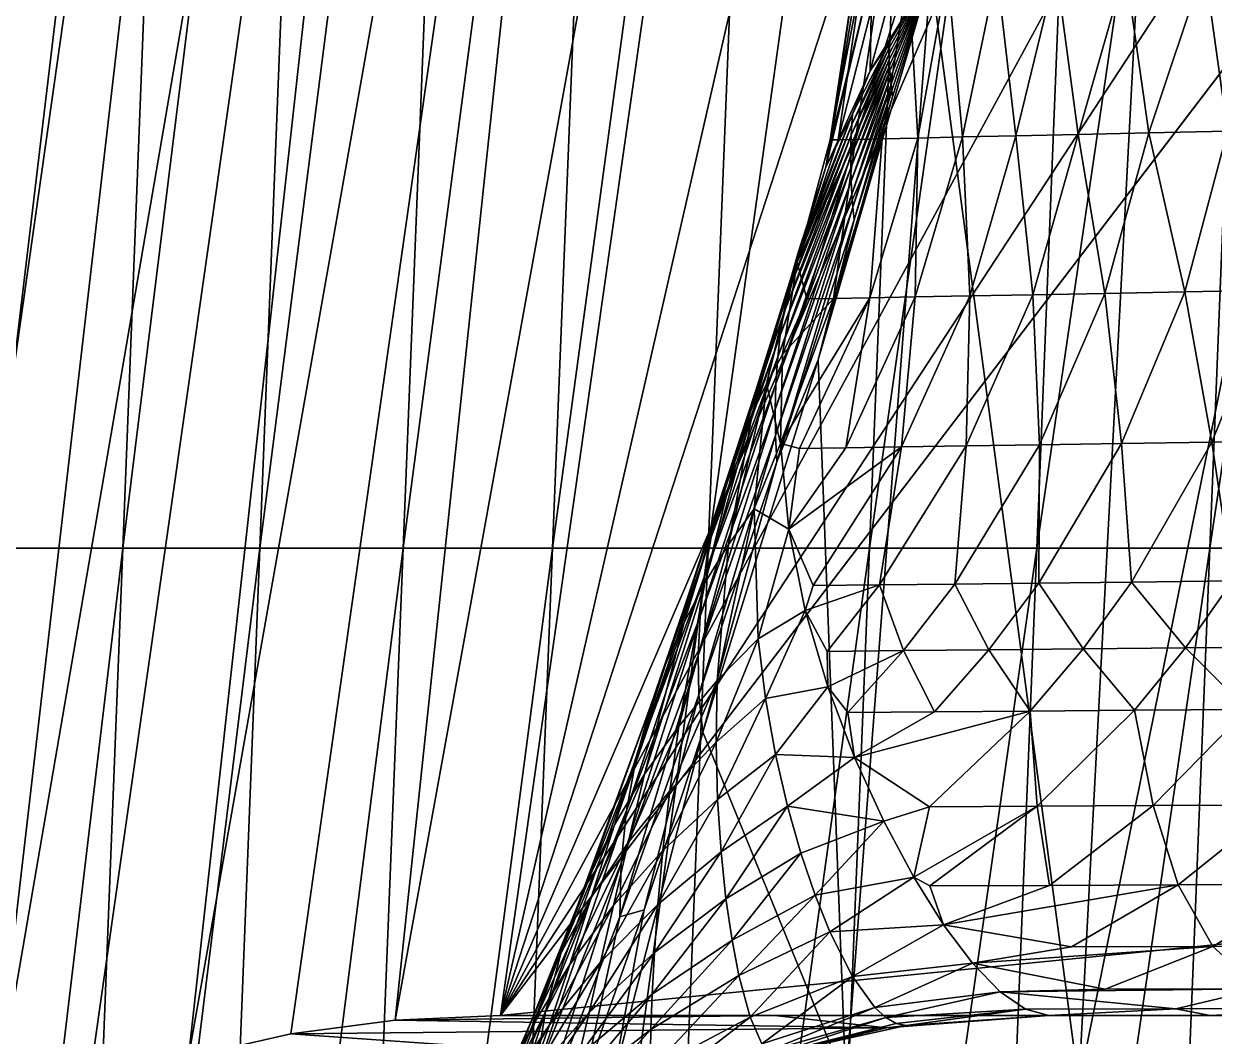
# Model space of a CAD drawing. Extents: x -53 to 3.8, y 0 to 88.2.
# Drawn here: x -47.153 to -45.042, y 10.676 to 12.47 of the extents above; entities that cross this region are included whole.
import ezdxf

# ---------------------------------------------------------------- set-up
doc = ezdxf.new("R2010")
doc.units = 0

msp = doc.modelspace()

# ---------------------------------------------------------------- linework, layer by layer
for points in [[(-47.2383, 17.8535), (-47.1242, 17.4476), (-48.0405, 9.7805)], [(-48.0405, 9.7805), (-47.1242, 17.4476), (-47.9322, 9.93193)], [(-47.1242, 17.4476), (-46.9677, 17.0571), (-47.9322, 9.93193)], [(-47.9322, 9.93193), (-46.9677, 17.0571), (-47.8102, 10.0728)], [(-47.8102, 10.0728), (-46.9677, 17.0571), (-47.6754, 10.2021)], [(-46.9677, 17.0571), (-46.7709, 16.6858), (-47.6754, 10.2021)], [(-47.6754, 10.2021), (-46.7709, 16.6858), (-47.5298, 10.3181)], [(-47.5298, 10.3181), (-46.7709, 16.6858), (-47.3744, 10.4204)], [(-46.7709, 16.6858), (-46.5357, 16.3367), (-47.3744, 10.4204)], [(-47.3744, 10.4204), (-46.5357, 16.3367), (-47.2101, 10.5084)], [(-46.5357, 16.3367), (-46.2646, 16.0136), (-47.2101, 10.5084)], [(-47.2101, 10.5084), (-46.2646, 16.0136), (-47.0382, 10.5813)], [(-47.0382, 10.5813), (-46.2646, 16.0136), (-46.8606, 10.6385)], [(-46.2646, 16.0136), (-45.9621, 15.7213), (-46.8606, 10.6385)], [(-46.8606, 10.6385), (-45.9621, 15.7213), (-46.679, 10.6796)], [(-46.679, 10.6796), (-45.9621, 15.7213), (-46.4943, 10.7043)], [(-45.9621, 15.7213), (-45.6309, 15.462), (-46.4943, 10.7043)], [(-46.4943, 10.7043), (-45.6309, 15.462), (-46.3078, 10.7126)], [(-45.6309, 15.462), (-45.2739, 15.2377), (-46.3078, 10.7126)], [(-46.3078, 10.7126), (-45.2739, 15.2377), (-44.8955, 15.051)], [(-44.8955, 15.051), (-44.5001, 14.904), (-46.3078, 10.7126)], [(-44.5001, 14.904), (-44.0915, 14.798), (-46.3078, 10.7126)], [(-46.3078, 10.7126), (-44.0915, 14.798), (-43.6745, 14.734)], [(-43.6745, 14.734), (-43.253, 14.7126), (-46.3078, 10.7126)], [(-46.3078, 10.7126), (-5.90286, 14.7126), (-2.82602, 10.7126)], [(-43.253, 14.7126), (-5.90286, 14.7126), (-46.3078, 10.7126)], [(-47.097, 14.4258, 20.4182), (-47.4296, 11.5406, 20.3213), (-47.209, 11.5406, 20.8281)], [(-47.3188, 14.4258, 19.9164), (-47.4296, 11.5406, 20.3213), (-47.097, 14.4258, 20.4182)], [(-46.8641, 14.4258, 20.9149), (-47.209, 11.5406, 20.8281), (-46.9771, 11.5406, 21.3298)], [(-47.097, 14.4258, 20.4182), (-47.209, 11.5406, 20.8281), (-46.8641, 14.4258, 20.9149)], [(-46.9771, 11.5406, 21.3298), (-46.6203, 14.4258, 21.4064), (-46.8641, 14.4258, 20.9149)], [(-46.734, 11.5406, 21.8263), (-46.6203, 14.4258, 21.4064), (-46.9771, 11.5406, 21.3298)], [(-46.734, 11.5406, 21.8263), (-46.3655, 14.4258, 21.8924), (-46.6203, 14.4258, 21.4064)], [(-46.48, 11.5406, 22.3173), (-46.3655, 14.4258, 21.8924), (-46.734, 11.5406, 21.8263)], [(-46.48, 11.5406, 22.3173), (-46.1002, 14.4258, 22.3728), (-46.3655, 14.4258, 21.8924)], [(-46.2151, 11.5406, 22.8026), (-46.1002, 14.4258, 22.3728), (-46.48, 11.5406, 22.3173)], [(-45.8242, 14.4258, 22.8472), (-46.2151, 11.5406, 22.8026), (-45.9396, 11.5406, 23.282)], [(-46.1002, 14.4258, 22.3728), (-46.2151, 11.5406, 22.8026), (-45.8242, 14.4258, 22.8472)], [(-45.5379, 14.4258, 23.3155), (-45.9396, 11.5406, 23.282), (-45.6534, 11.5406, 23.7551)], [(-45.8242, 14.4258, 22.8472), (-45.9396, 11.5406, 23.282), (-45.5379, 14.4258, 23.3155)], [(-45.6534, 11.5406, 23.7551), (-45.2414, 14.4258, 23.7774), (-45.5379, 14.4258, 23.3155)], [(-45.3569, 11.5406, 24.2219), (-45.2414, 14.4258, 23.7774), (-45.6534, 11.5406, 23.7551)], [(-45.3569, 11.5406, 24.2219), (-44.9348, 14.4258, 24.2327), (-45.2414, 14.4258, 23.7774)], [(-45.0502, 11.5406, 24.682), (-44.9348, 14.4258, 24.2327), (-45.3569, 11.5406, 24.2219)], [(-44.6182, 14.4258, 24.6811), (-45.0502, 11.5406, 24.682), (-44.7333, 11.5406, 25.1353)], [(-44.9348, 14.4258, 24.2327), (-45.0502, 11.5406, 24.682), (-44.6182, 14.4258, 24.6811)], [(-45.1428, 13.2264, 12.8948), (-45.2821, 10.5895, 13.1608), (-45.5449, 12.5604, 11.2628)], [(-44.7475, 13.2264, 14.7369), (-45.2821, 10.5895, 13.1608), (-45.1428, 13.2264, 12.8948)], [(-44.8687, 10.5856, 15.0414), (-45.2821, 10.5895, 13.1608), (-44.7475, 13.2264, 14.7369)], [(-44.903, 12.577, 7.05521), (-45.0596, 12.573, 7.35116), (-45.0187, 12.2804, 7.17766)], [(-45.5449, 12.5604, 11.2628), (-45.6954, 10.5934, 11.2804), (-45.7442, 11.8748, 10.5929)], [(-45.6126, 12.3408, 11.0292), (-45.5449, 12.5604, 11.2628), (-45.7442, 11.8748, 10.5929)], [(-45.7306, 12.2161, 10.25), (-45.7215, 12.2645, 10.1904), (-45.6493, 12.5577, 10.6019)], [(-45.6523, 12.3872, 10.7568), (-45.7306, 12.2161, 10.25), (-45.6493, 12.5577, 10.6019)], [(-45.7233, 12.2645, 9.87754), (-45.7089, 12.2648, 9.56501), (-45.6663, 12.5572, 9.5991)], [(-45.6793, 12.5569, 9.93352), (-45.7233, 12.2645, 9.87754), (-45.6663, 12.5572, 9.5991)], [(-45.7215, 12.2645, 10.1904), (-45.7233, 12.2645, 9.87754), (-45.6793, 12.5569, 9.93352)], [(-45.6493, 12.5577, 10.6019), (-45.7215, 12.2645, 10.1904), (-45.6736, 12.5571, 10.2682)], [(-45.6736, 12.5571, 10.2682), (-45.7215, 12.2645, 10.1904), (-45.6793, 12.5569, 9.93352)], [(-45.6346, 12.5581, 9.26592), (-45.7089, 12.2648, 9.56501), (-45.6782, 12.2655, 9.25365)], [(-45.6663, 12.5572, 9.5991), (-45.7089, 12.2648, 9.56501), (-45.6346, 12.5581, 9.26592)], [(-45.2821, 10.5895, 13.1608), (-45.6954, 10.5934, 11.2804), (-45.5449, 12.5604, 11.2628)], [(-45.6782, 12.2655, 9.25365), (-45.5842, 12.5594, 8.93502), (-45.6346, 12.5581, 9.26592)], [(-45.6312, 12.2666, 8.94432), (-45.5842, 12.5594, 8.93502), (-45.6782, 12.2655, 9.25365)], [(-45.5449, 12.5604, 11.2628), (-45.6198, 12.435, 10.9341), (-45.6523, 12.3872, 10.7568)], [(-45.6523, 12.3872, 10.7568), (-45.6064, 12.5588, 10.9339), (-45.5449, 12.5604, 11.2628)], [(-45.6493, 12.5577, 10.6019), (-45.6064, 12.5588, 10.9339), (-45.6523, 12.3872, 10.7568)], [(-45.568, 12.268, 8.6379), (-45.5842, 12.5594, 8.93502), (-45.6312, 12.2666, 8.94432)], [(-45.6198, 12.435, 10.9341), (-45.5449, 12.5604, 11.2628), (-45.6195, 12.4257, 10.9436)], [(-45.6195, 12.4257, 10.9436), (-45.5449, 12.5604, 11.2628), (-45.6191, 12.416, 10.9534)], [(-45.6191, 12.416, 10.9534), (-45.5449, 12.5604, 11.2628), (-45.6186, 12.4064, 10.9632)], [(-45.6186, 12.4064, 10.9632), (-45.5449, 12.5604, 11.2628), (-45.618, 12.3967, 10.973)], [(-45.618, 12.3967, 10.973), (-45.5449, 12.5604, 11.2628), (-45.6173, 12.387, 10.9828)], [(-45.6173, 12.387, 10.9828), (-45.5449, 12.5604, 11.2628), (-45.6163, 12.375, 10.9949)], [(-45.6163, 12.375, 10.9949), (-45.5449, 12.5604, 11.2628), (-45.6152, 12.3636, 11.0063)], [(-45.6152, 12.3636, 11.0063), (-45.5449, 12.5604, 11.2628), (-45.6139, 12.3522, 11.0178)], [(-45.5449, 12.5604, 11.2628), (-45.6126, 12.3408, 11.0292), (-45.6139, 12.3522, 11.0178)], [(-45.5152, 12.5612, 8.60752), (-45.5842, 12.5594, 8.93502), (-45.568, 12.268, 8.6379)], [(-45.4888, 12.2698, 8.33526), (-45.5152, 12.5612, 8.60752), (-45.568, 12.268, 8.6379)], [(-45.4278, 12.5634, 8.28444), (-45.5152, 12.5612, 8.60752), (-45.4888, 12.2698, 8.33526)], [(-45.4278, 12.5634, 8.28444), (-45.4888, 12.2698, 8.33526), (-45.3939, 12.2719, 8.03714)], [(-45.3224, 12.5661, 7.96672), (-45.4278, 12.5634, 8.28444), (-45.3939, 12.2719, 8.03714)], [(-45.2836, 12.2744, 7.74433), (-45.3224, 12.5661, 7.96672), (-45.3939, 12.2719, 8.03714)], [(-45.1996, 12.5693, 7.65531), (-45.3224, 12.5661, 7.96672), (-45.2836, 12.2744, 7.74433)], [(-45.1585, 12.2772, 7.45758), (-45.1996, 12.5693, 7.65531), (-45.2836, 12.2744, 7.74433)], [(-45.0596, 12.573, 7.35116), (-45.1996, 12.5693, 7.65531), (-45.1585, 12.2772, 7.45758)], [(-45.0187, 12.2804, 7.17766), (-45.0596, 12.573, 7.35116), (-45.1585, 12.2772, 7.45758)], [(-45.6198, 12.435, 10.9341), (-45.6849, 12.2921, 10.6234), (-45.6836, 12.3106, 10.6043)], [(-45.6198, 12.435, 10.9341), (-45.6195, 12.4257, 10.9436), (-45.6849, 12.2921, 10.6234)], [(-45.6198, 12.435, 10.9341), (-45.6836, 12.3106, 10.6043), (-45.6523, 12.3872, 10.7568)], [(-45.6191, 12.416, 10.9534), (-45.6865, 12.2539, 10.6627), (-45.6859, 12.273, 10.6431)], [(-45.6191, 12.416, 10.9534), (-45.6186, 12.4064, 10.9632), (-45.6865, 12.2539, 10.6627)], [(-45.6195, 12.4257, 10.9436), (-45.6859, 12.273, 10.6431), (-45.6849, 12.2921, 10.6234)], [(-45.6195, 12.4257, 10.9436), (-45.6191, 12.416, 10.9534), (-45.6859, 12.273, 10.6431)], [(-45.6523, 12.3872, 10.7568), (-45.6836, 12.3106, 10.6043), (-45.7306, 12.2161, 10.25)], [(-45.6186, 12.4064, 10.9632), (-45.6867, 12.2346, 10.6823), (-45.6865, 12.2539, 10.6627)], [(-45.6186, 12.4064, 10.9632), (-45.618, 12.3967, 10.973), (-45.6867, 12.2346, 10.6823)], [(-45.618, 12.3967, 10.973), (-45.6865, 12.2153, 10.7018), (-45.6867, 12.2346, 10.6823)], [(-45.6865, 12.2153, 10.7018), (-45.618, 12.3967, 10.973), (-45.6173, 12.387, 10.9828)], [(-45.6865, 12.2153, 10.7018), (-45.6173, 12.387, 10.9828), (-45.6858, 12.1914, 10.7259)], [(-45.6858, 12.1914, 10.7259), (-45.6173, 12.387, 10.9828), (-45.6163, 12.375, 10.9949)], [(-45.6163, 12.375, 10.9949), (-45.6846, 12.1685, 10.7487), (-45.6858, 12.1914, 10.7259)], [(-45.6152, 12.3636, 11.0063), (-45.6846, 12.1685, 10.7487), (-45.6163, 12.375, 10.9949)], [(-45.6152, 12.3636, 11.0063), (-45.6828, 12.1456, 10.7714), (-45.6846, 12.1685, 10.7487)], [(-45.6139, 12.3522, 11.0178), (-45.6828, 12.1456, 10.7714), (-45.6152, 12.3636, 11.0063)], [(-45.6139, 12.3522, 11.0178), (-45.6805, 12.1227, 10.794), (-45.6828, 12.1456, 10.7714)], [(-45.6139, 12.3522, 11.0178), (-45.6126, 12.3408, 11.0292), (-45.6805, 12.1227, 10.794)], [(-45.6126, 12.3408, 11.0292), (-45.7442, 11.8748, 10.5929), (-45.6805, 12.1227, 10.794)], [(-45.6836, 12.3106, 10.6043), (-45.7894, 12.0309, 9.98377), (-45.7794, 12.0667, 9.94632)], [(-45.6836, 12.3106, 10.6043), (-45.6849, 12.2921, 10.6234), (-45.7894, 12.0309, 9.98377)], [(-45.6836, 12.3106, 10.6043), (-45.7794, 12.0667, 9.94632), (-45.7306, 12.2161, 10.25)], [(-45.6849, 12.2921, 10.6234), (-45.7982, 11.9937, 10.0224), (-45.7894, 12.0309, 9.98377)], [(-45.6849, 12.2921, 10.6234), (-45.6859, 12.273, 10.6431), (-45.7982, 11.9937, 10.0224)], [(-45.6859, 12.273, 10.6431), (-45.8056, 11.9561, 10.0609), (-45.7982, 11.9937, 10.0224)], [(-45.6859, 12.273, 10.6431), (-45.6865, 12.2539, 10.6627), (-45.8056, 11.9561, 10.0609)], [(-45.6782, 12.2655, 9.25365), (-45.7819, 12.0481, 9.74693), (-45.7648, 11.9827, 9.24284)], [(-45.7089, 12.2648, 9.56501), (-45.7819, 12.0481, 9.74693), (-45.6782, 12.2655, 9.25365)], [(-45.7233, 12.2645, 9.87754), (-45.7819, 12.0481, 9.74693), (-45.7089, 12.2648, 9.56501)], [(-45.7306, 12.2161, 10.25), (-45.7819, 12.0481, 9.74693), (-45.7233, 12.2645, 9.87754)], [(-45.7648, 11.9827, 9.24284), (-45.7171, 11.9836, 8.92904), (-45.6782, 12.2655, 9.25365)], [(-45.7215, 12.2645, 10.1904), (-45.7306, 12.2161, 10.25), (-45.7233, 12.2645, 9.87754)], [(-45.7171, 11.9836, 8.92904), (-45.6312, 12.2666, 8.94432), (-45.6782, 12.2655, 9.25365)], [(-45.6528, 11.9848, 8.61823), (-45.6312, 12.2666, 8.94432), (-45.7171, 11.9836, 8.92904)], [(-45.6528, 11.9848, 8.61823), (-45.5722, 11.9863, 8.31127), (-45.568, 12.268, 8.6379)], [(-45.6312, 12.2666, 8.94432), (-45.6528, 11.9848, 8.61823), (-45.568, 12.268, 8.6379)], [(-45.4888, 12.2698, 8.33526), (-45.5722, 11.9863, 8.31127), (-45.4757, 11.9881, 8.00894)], [(-45.568, 12.268, 8.6379), (-45.5722, 11.9863, 8.31127), (-45.4888, 12.2698, 8.33526)], [(-45.3939, 12.2719, 8.03714), (-45.4888, 12.2698, 8.33526), (-45.4757, 11.9881, 8.00894)], [(-45.3637, 11.9902, 7.71202), (-45.3939, 12.2719, 8.03714), (-45.4757, 11.9881, 8.00894)], [(-45.3637, 11.9902, 7.71202), (-45.2836, 12.2744, 7.74433), (-45.3939, 12.2719, 8.03714)], [(-45.2836, 12.2744, 7.74433), (-45.3637, 11.9902, 7.71202), (-45.2365, 11.9926, 7.42128)], [(-45.1585, 12.2772, 7.45758), (-45.2836, 12.2744, 7.74433), (-45.2365, 11.9926, 7.42128)], [(-45.1585, 12.2772, 7.45758), (-45.2365, 11.9926, 7.42128), (-45.0944, 11.9953, 7.13753)], [(-45.0187, 12.2804, 7.17766), (-45.1585, 12.2772, 7.45758), (-45.0944, 11.9953, 7.13753)], [(-45.0187, 12.2804, 7.17766), (-45.0944, 11.9953, 7.13753), (-44.9379, 11.9983, 6.86152)], [(-45.6865, 12.2539, 10.6627), (-45.8115, 11.9182, 10.0993), (-45.8056, 11.9561, 10.0609)], [(-45.6865, 12.2539, 10.6627), (-45.6867, 12.2346, 10.6823), (-45.8115, 11.9182, 10.0993)], [(-45.6867, 12.2346, 10.6823), (-45.816, 11.8799, 10.1377), (-45.8115, 11.9182, 10.0993)], [(-45.6867, 12.2346, 10.6823), (-45.6865, 12.2153, 10.7018), (-45.816, 11.8799, 10.1377)], [(-45.6865, 12.2153, 10.7018), (-45.8195, 11.8322, 10.1849), (-45.816, 11.8799, 10.1377)], [(-45.6858, 12.1914, 10.7259), (-45.8195, 11.8322, 10.1849), (-45.6865, 12.2153, 10.7018)], [(-45.7306, 12.2161, 10.25), (-45.7794, 12.0667, 9.94632), (-45.7819, 12.0481, 9.74693)], [(-45.6858, 12.1914, 10.7259), (-45.8208, 11.7865, 10.2295), (-45.8195, 11.8322, 10.1849)], [(-45.6846, 12.1685, 10.7487), (-45.8208, 11.7865, 10.2295), (-45.6858, 12.1914, 10.7259)], [(-45.6846, 12.1685, 10.7487), (-45.8201, 11.7405, 10.2739), (-45.8208, 11.7865, 10.2295)], [(-45.6828, 12.1456, 10.7714), (-45.8201, 11.7405, 10.2739), (-45.6846, 12.1685, 10.7487)], [(-45.6828, 12.1456, 10.7714), (-45.8174, 11.6942, 10.3179), (-45.8201, 11.7405, 10.2739)], [(-45.6805, 12.1227, 10.794), (-45.8174, 11.6942, 10.3179), (-45.6828, 12.1456, 10.7714)], [(-45.6805, 12.1227, 10.794), (-45.7442, 11.8748, 10.5929), (-45.8174, 11.6942, 10.3179)], [(-45.7794, 12.0667, 9.94632), (-45.8608, 11.7813, 9.35123), (-45.8358, 11.8322, 9.29786)], [(-45.7794, 12.0667, 9.94632), (-45.7894, 12.0309, 9.98377), (-45.8608, 11.7813, 9.35123)], [(-45.7794, 12.0667, 9.94632), (-45.8358, 11.8322, 9.29786), (-45.7819, 12.0481, 9.74693)], [(-45.7894, 12.0309, 9.98377), (-45.8837, 11.7276, 9.40644), (-45.8608, 11.7813, 9.35123)], [(-45.7894, 12.0309, 9.98377), (-45.7982, 11.9937, 10.0224), (-45.8837, 11.7276, 9.40644)], [(-45.7819, 12.0481, 9.74693), (-45.8358, 11.8322, 9.29786), (-45.8079, 11.8844, 9.25212)], [(-45.7819, 12.0481, 9.74693), (-45.8079, 11.8844, 9.25212), (-45.7648, 11.9827, 9.24284)], [(-45.7982, 11.9937, 10.0224), (-45.9034, 11.6728, 9.46174), (-45.8837, 11.7276, 9.40644)], [(-45.7982, 11.9937, 10.0224), (-45.8056, 11.9561, 10.0609), (-45.9034, 11.6728, 9.46174)], [(-45.5722, 11.9863, 8.31127), (-45.6951, 11.7188, 8.27597), (-45.5965, 11.7203, 7.96736)], [(-45.6528, 11.9848, 8.61823), (-45.6951, 11.7188, 8.27597), (-45.5722, 11.9863, 8.31127)], [(-45.4757, 11.9881, 8.00894), (-45.5722, 11.9863, 8.31127), (-45.5965, 11.7203, 7.96736)], [(-45.482, 11.722, 7.6643), (-45.4757, 11.9881, 8.00894), (-45.5965, 11.7203, 7.96736)], [(-45.3637, 11.9902, 7.71202), (-45.482, 11.722, 7.6643), (-45.3519, 11.724, 7.36758)], [(-45.3637, 11.9902, 7.71202), (-45.4757, 11.9881, 8.00894), (-45.482, 11.722, 7.6643)], [(-45.2365, 11.9926, 7.42128), (-45.3637, 11.9902, 7.71202), (-45.3519, 11.724, 7.36758)], [(-45.2365, 11.9926, 7.42128), (-45.3519, 11.724, 7.36758), (-45.2067, 11.7262, 7.07801)], [(-45.0944, 11.9953, 7.13753), (-45.2365, 11.9926, 7.42128), (-45.2067, 11.7262, 7.07801)], [(-45.0944, 11.9953, 7.13753), (-45.2067, 11.7262, 7.07801), (-45.0467, 11.7286, 6.79639)], [(-44.9379, 11.9983, 6.86152), (-45.0944, 11.9953, 7.13753), (-45.0467, 11.7286, 6.79639)], [(-45.0467, 11.7286, 6.79639), (-44.8723, 11.7313, 6.52351), (-44.9379, 11.9983, 6.86152)], [(-45.6528, 11.9848, 8.61823), (-45.7171, 11.9836, 8.92904), (-45.8114, 11.7262, 8.76929)], [(-45.7774, 11.7176, 8.58932), (-45.6528, 11.9848, 8.61823), (-45.8114, 11.7262, 8.76929)], [(-45.8114, 11.7262, 8.76929), (-45.7171, 11.9836, 8.92904), (-45.8079, 11.8844, 9.25212)], [(-45.7648, 11.9827, 9.24284), (-45.8079, 11.8844, 9.25212), (-45.7171, 11.9836, 8.92904)], [(-45.6951, 11.7188, 8.27597), (-45.6528, 11.9848, 8.61823), (-45.7774, 11.7176, 8.58932)], [(-45.8056, 11.9561, 10.0609), (-45.9202, 11.617, 9.51705), (-45.9034, 11.6728, 9.46174)], [(-45.8056, 11.9561, 10.0609), (-45.8115, 11.9182, 10.0993), (-45.9202, 11.617, 9.51705)], [(-45.8115, 11.9182, 10.0993), (-45.9338, 11.5603, 9.57228), (-45.9202, 11.617, 9.51705)], [(-45.8115, 11.9182, 10.0993), (-45.816, 11.8799, 10.1377), (-45.9338, 11.5603, 9.57228)], [(-45.816, 11.8799, 10.1377), (-45.9463, 11.4892, 9.6403), (-45.9338, 11.5603, 9.57228)], [(-45.816, 11.8799, 10.1377), (-45.8195, 11.8322, 10.1849), (-45.9463, 11.4892, 9.6403)], [(-45.8079, 11.8844, 9.25212), (-45.8358, 11.8322, 9.29786), (-45.8114, 11.7262, 8.76929)], [(-45.7442, 11.8748, 10.5929), (-45.6954, 10.5934, 11.2804), (-45.9486, 11.2147, 9.89925)], [(-45.7442, 11.8748, 10.5929), (-45.9486, 11.2147, 9.89925), (-45.8174, 11.6942, 10.3179)], [(-45.8195, 11.8322, 10.1849), (-45.9538, 11.4204, 9.70463), (-45.9463, 11.4892, 9.6403)], [(-45.8208, 11.7865, 10.2295), (-45.9538, 11.4204, 9.70463), (-45.8195, 11.8322, 10.1849)], [(-45.8358, 11.8322, 9.29786), (-45.9033, 11.5473, 8.73179), (-45.8579, 11.6108, 8.66634)], [(-45.8358, 11.8322, 9.29786), (-45.8608, 11.7813, 9.35123), (-45.9033, 11.5473, 8.73179)], [(-45.8358, 11.8322, 9.29786), (-45.8579, 11.6108, 8.66634), (-45.8114, 11.7262, 8.76929)], [(-45.8208, 11.7865, 10.2295), (-45.9569, 11.3508, 9.76844), (-45.9538, 11.4204, 9.70463)], [(-45.8201, 11.7405, 10.2739), (-45.9569, 11.3508, 9.76844), (-45.8208, 11.7865, 10.2295)], [(-45.8608, 11.7813, 9.35123), (-45.9452, 11.4794, 8.79994), (-45.9033, 11.5473, 8.73179)], [(-45.8608, 11.7813, 9.35123), (-45.8837, 11.7276, 9.40644), (-45.9452, 11.4794, 8.79994)], [(-45.8201, 11.7405, 10.2739), (-45.9557, 11.2806, 9.83158), (-45.9569, 11.3508, 9.76844)], [(-45.8174, 11.6942, 10.3179), (-45.9557, 11.2806, 9.83158), (-45.8201, 11.7405, 10.2739)], [(-45.8837, 11.7276, 9.40644), (-45.9822, 11.409, 8.86861), (-45.9452, 11.4794, 8.79994)], [(-45.8837, 11.7276, 9.40644), (-45.9034, 11.6728, 9.46174), (-45.9822, 11.409, 8.86861)], [(-45.8114, 11.7262, 8.76929), (-45.8579, 11.6108, 8.66634), (-45.7967, 11.5744, 8.29953)], [(-45.7967, 11.5744, 8.29953), (-45.7774, 11.7176, 8.58932), (-45.8114, 11.7262, 8.76929)], [(-45.5965, 11.7203, 7.96736), (-45.6951, 11.7188, 8.27597), (-45.7967, 11.5744, 8.29953)], [(-45.7967, 11.5744, 8.29953), (-45.7534, 11.4744, 7.91331), (-45.5965, 11.7203, 7.96736)], [(-45.6951, 11.7188, 8.27597), (-45.7774, 11.7176, 8.58932), (-45.7967, 11.5744, 8.29953)], [(-45.7534, 11.4744, 7.91331), (-45.6358, 11.4757, 7.60222), (-45.5965, 11.7203, 7.96736)], [(-45.482, 11.722, 7.6643), (-45.6358, 11.4757, 7.60222), (-45.5023, 11.4772, 7.29765)], [(-45.5965, 11.7203, 7.96736), (-45.6358, 11.4757, 7.60222), (-45.482, 11.722, 7.6643)], [(-45.3519, 11.724, 7.36758), (-45.5023, 11.4772, 7.29765), (-45.3532, 11.4789, 7.00042)], [(-45.3519, 11.724, 7.36758), (-45.482, 11.722, 7.6643), (-45.5023, 11.4772, 7.29765)], [(-45.2067, 11.7262, 7.07801), (-45.3532, 11.4789, 7.00042), (-45.1889, 11.4808, 6.71137)], [(-45.2067, 11.7262, 7.07801), (-45.3519, 11.724, 7.36758), (-45.3532, 11.4789, 7.00042)], [(-45.0467, 11.7286, 6.79639), (-45.2067, 11.7262, 7.07801), (-45.1889, 11.4808, 6.71137)], [(-45.1889, 11.4808, 6.71137), (-45.0098, 11.4829, 6.4313), (-45.0467, 11.7286, 6.79639)], [(-45.0467, 11.7286, 6.79639), (-45.0098, 11.4829, 6.4313), (-44.8723, 11.7313, 6.52351)], [(-45.8174, 11.6942, 10.3179), (-45.9486, 11.2147, 9.89925), (-45.9557, 11.2806, 9.83158)], [(-45.9034, 11.6728, 9.46174), (-46.0142, 11.3366, 8.93761), (-45.9822, 11.409, 8.86861)], [(-45.9034, 11.6728, 9.46174), (-45.9202, 11.617, 9.51705), (-46.0142, 11.3366, 8.93761)], [(-45.9202, 11.617, 9.51705), (-46.0409, 11.2622, 9.00675), (-46.0142, 11.3366, 8.93761)], [(-45.9202, 11.617, 9.51705), (-45.9338, 11.5603, 9.57228), (-46.0409, 11.2622, 9.00675)], [(-45.8579, 11.6108, 8.66634), (-45.9237, 11.3064, 8.05088), (-45.851, 11.3803, 7.97681)], [(-45.8579, 11.6108, 8.66634), (-45.9033, 11.5473, 8.73179), (-45.9237, 11.3064, 8.05088)], [(-45.8579, 11.6108, 8.66634), (-45.851, 11.3803, 7.97681), (-45.7967, 11.5744, 8.29953)], [(-45.7967, 11.5744, 8.29953), (-45.851, 11.3803, 7.97681), (-45.7674, 11.4303, 7.84341)], [(-45.7674, 11.4303, 7.84341), (-45.7534, 11.4744, 7.91331), (-45.7967, 11.5744, 8.29953)], [(-45.9338, 11.5603, 9.57228), (-46.0668, 11.1678, 9.09209), (-46.0409, 11.2622, 9.00675)], [(-45.9338, 11.5603, 9.57228), (-45.9463, 11.4892, 9.6403), (-46.0668, 11.1678, 9.09209)], [(-45.9033, 11.5473, 8.73179), (-45.9917, 11.2255, 8.12876), (-45.9237, 11.3064, 8.05088)], [(-45.9033, 11.5473, 8.73179), (-45.9452, 11.4794, 8.79994), (-45.9917, 11.2255, 8.12876)], [(-46.9771, 11.5406, 21.3298), (-47.3209, 8.65545, 21.238), (-47.09, 8.65545, 21.7447)], [(-47.209, 11.5406, 20.8281), (-47.3209, 8.65545, 21.238), (-46.9771, 11.5406, 21.3298)], [(-47.09, 8.65545, 21.7447), (-46.734, 11.5406, 21.8263), (-46.9771, 11.5406, 21.3298)], [(-46.8478, 8.65545, 22.2462), (-46.734, 11.5406, 21.8263), (-47.09, 8.65545, 21.7447)], [(-46.8478, 8.65545, 22.2462), (-46.48, 11.5406, 22.3173), (-46.734, 11.5406, 21.8263)], [(-46.5944, 8.65545, 22.7422), (-46.48, 11.5406, 22.3173), (-46.8478, 8.65545, 22.2462)], [(-46.5944, 8.65545, 22.7422), (-46.2151, 11.5406, 22.8026), (-46.48, 11.5406, 22.3173)], [(-46.3301, 8.65545, 23.2324), (-46.2151, 11.5406, 22.8026), (-46.5944, 8.65545, 22.7422)], [(-45.9396, 11.5406, 23.282), (-46.3301, 8.65545, 23.2324), (-46.0549, 8.65545, 23.7167)], [(-46.2151, 11.5406, 22.8026), (-46.3301, 8.65545, 23.2324), (-45.9396, 11.5406, 23.282)], [(-45.6534, 11.5406, 23.7551), (-46.0549, 8.65545, 23.7167), (-45.769, 8.65545, 24.1948)], [(-45.9396, 11.5406, 23.282), (-46.0549, 8.65545, 23.7167), (-45.6534, 11.5406, 23.7551)], [(-45.769, 8.65545, 24.1948), (-45.3569, 11.5406, 24.2219), (-45.6534, 11.5406, 23.7551)], [(-45.4725, 8.65545, 24.6664), (-45.3569, 11.5406, 24.2219), (-45.769, 8.65545, 24.1948)], [(-45.4725, 8.65545, 24.6664), (-45.0502, 11.5406, 24.682), (-45.3569, 11.5406, 24.2219)], [(-45.1656, 8.65545, 25.1314), (-45.0502, 11.5406, 24.682), (-45.4725, 8.65545, 24.6664)], [(-44.7333, 11.5406, 25.1353), (-45.1656, 8.65545, 25.1314), (-44.8485, 8.65545, 25.5894)], [(-45.0502, 11.5406, 24.682), (-45.1656, 8.65545, 25.1314), (-44.7333, 11.5406, 25.1353)], [(-45.9463, 11.4892, 9.6403), (-46.0839, 11.0759, 9.17288), (-46.0668, 11.1678, 9.09209)], [(-45.9538, 11.4204, 9.70463), (-46.0839, 11.0759, 9.17288), (-45.9463, 11.4892, 9.6403)], [(-45.9452, 11.4794, 8.79994), (-46.0525, 11.1401, 8.20787), (-45.9917, 11.2255, 8.12876)], [(-45.9452, 11.4794, 8.79994), (-45.9822, 11.409, 8.86861), (-46.0525, 11.1401, 8.20787)], [(-45.3532, 11.4789, 7.00042), (-45.5023, 11.4772, 7.29765), (-45.4417, 11.3607, 6.95349)], [(-45.3532, 11.4789, 7.00042), (-45.4417, 11.3607, 6.95349), (-45.2749, 11.3623, 6.65991)], [(-45.1889, 11.4808, 6.71137), (-45.3532, 11.4789, 7.00042), (-45.2749, 11.3623, 6.65991)], [(-45.2749, 11.3623, 6.65991), (-45.093, 11.3641, 6.37546), (-45.1889, 11.4808, 6.71137)], [(-45.1889, 11.4808, 6.71137), (-45.093, 11.3641, 6.37546), (-45.0098, 11.4829, 6.4313)], [(-45.093, 11.3641, 6.37546), (-44.8965, 11.366, 6.10098), (-45.0098, 11.4829, 6.4313)], [(-45.6358, 11.4757, 7.60222), (-45.7534, 11.4744, 7.91331), (-45.7674, 11.4303, 7.84341)], [(-45.7287, 11.3579, 7.5647), (-45.6358, 11.4757, 7.60222), (-45.7674, 11.4303, 7.84341)], [(-45.5931, 11.3592, 7.25536), (-45.6358, 11.4757, 7.60222), (-45.7287, 11.3579, 7.5647)], [(-45.5023, 11.4772, 7.29765), (-45.6358, 11.4757, 7.60222), (-45.5931, 11.3592, 7.25536)], [(-45.5023, 11.4772, 7.29765), (-45.5931, 11.3592, 7.25536), (-45.4417, 11.3607, 6.95349)], [(-45.9538, 11.4204, 9.70463), (-46.0935, 10.9823, 9.25296), (-46.0839, 11.0759, 9.17288)], [(-45.9569, 11.3508, 9.76844), (-46.0935, 10.9823, 9.25296), (-45.9538, 11.4204, 9.70463)], [(-45.7674, 11.4303, 7.84341), (-45.851, 11.3803, 7.97681), (-45.838, 11.2742, 7.64198)], [(-45.838, 11.2742, 7.64198), (-45.7272, 11.2949, 7.40152), (-45.7674, 11.4303, 7.84341)], [(-45.7272, 11.2949, 7.40152), (-45.7287, 11.3579, 7.5647), (-45.7674, 11.4303, 7.84341)], [(-45.9822, 11.409, 8.86861), (-46.1057, 11.0505, 8.28786), (-46.0525, 11.1401, 8.20787)], [(-45.9822, 11.409, 8.86861), (-46.0142, 11.3366, 8.93761), (-46.1057, 11.0505, 8.28786)], [(-45.851, 11.3803, 7.97681), (-45.9254, 11.1967, 7.71835), (-45.838, 11.2742, 7.64198)], [(-45.851, 11.3803, 7.97681), (-45.9237, 11.3064, 8.05088), (-45.9254, 11.1967, 7.71835)], [(-45.5931, 11.3592, 7.25536), (-45.7287, 11.3579, 7.5647), (-45.7272, 11.2949, 7.40152)], [(-45.692, 11.2493, 7.20936), (-45.5931, 11.3592, 7.25536), (-45.7272, 11.2949, 7.40152)], [(-45.5381, 11.2506, 6.90241), (-45.5931, 11.3592, 7.25536), (-45.692, 11.2493, 7.20936)], [(-45.4417, 11.3607, 6.95349), (-45.5931, 11.3592, 7.25536), (-45.5381, 11.2506, 6.90241)], [(-45.4417, 11.3607, 6.95349), (-45.5381, 11.2506, 6.90241), (-45.3685, 11.2519, 6.60389)], [(-45.2749, 11.3623, 6.65991), (-45.4417, 11.3607, 6.95349), (-45.3685, 11.2519, 6.60389)], [(-45.3685, 11.2519, 6.60389), (-45.1837, 11.2534, 6.31465), (-45.2749, 11.3623, 6.65991)], [(-45.2749, 11.3623, 6.65991), (-45.1837, 11.2534, 6.31465), (-45.093, 11.3641, 6.37546)], [(-45.1837, 11.2534, 6.31465), (-44.984, 11.255, 6.03554), (-45.093, 11.3641, 6.37546)], [(-45.093, 11.3641, 6.37546), (-44.984, 11.255, 6.03554), (-44.8965, 11.366, 6.10098)], [(-46.0142, 11.3366, 8.93761), (-46.1512, 10.9572, 8.36838), (-46.1057, 11.0505, 8.28786)], [(-46.0142, 11.3366, 8.93761), (-46.0409, 11.2622, 9.00675), (-46.1512, 10.9572, 8.36838)], [(-45.9569, 11.3508, 9.76844), (-46.0957, 10.8873, 9.33201), (-46.0935, 10.9823, 9.25296)], [(-45.9557, 11.2806, 9.83158), (-46.0957, 10.8873, 9.33201), (-45.9569, 11.3508, 9.76844)], [(-45.9237, 11.3064, 8.05088), (-46.0076, 11.1107, 7.79909), (-45.9254, 11.1967, 7.71835)], [(-45.9237, 11.3064, 8.05088), (-45.9917, 11.2255, 8.12876), (-46.0076, 11.1107, 7.79909)], [(-45.8203, 11.1749, 7.31417), (-45.7272, 11.2949, 7.40152), (-45.838, 11.2742, 7.64198)], [(-45.8203, 11.1749, 7.31417), (-45.6798, 11.1699, 6.97459), (-45.7272, 11.2949, 7.40152)], [(-45.6798, 11.1699, 6.97459), (-45.692, 11.2493, 7.20936), (-45.7272, 11.2949, 7.40152)], [(-45.9557, 11.2806, 9.83158), (-46.0531, 10.8998, 9.53942), (-46.0957, 10.8873, 9.33201)], [(-45.9486, 11.2147, 9.89925), (-46.0531, 10.8998, 9.53942), (-45.9557, 11.2806, 9.83158)], [(-45.838, 11.2742, 7.64198), (-45.9254, 11.1967, 7.71835), (-45.9227, 11.0951, 7.39153)], [(-45.9227, 11.0951, 7.39153), (-45.8203, 11.1749, 7.31417), (-45.838, 11.2742, 7.64198)], [(-46.0409, 11.2622, 9.00675), (-46.1963, 10.8374, 8.46812), (-46.1512, 10.9572, 8.36838)], [(-46.0409, 11.2622, 9.00675), (-46.0668, 11.1678, 9.09209), (-46.1963, 10.8374, 8.46812)], [(-45.5381, 11.2506, 6.90241), (-45.692, 11.2493, 7.20936), (-45.6798, 11.1699, 6.97459)], [(-45.3685, 11.2519, 6.60389), (-45.6798, 11.1699, 6.97459), (-45.547, 11.0822, 6.49714)], [(-45.3685, 11.2519, 6.60389), (-45.5381, 11.2506, 6.90241), (-45.6798, 11.1699, 6.97459)], [(-45.3565, 11.0832, 6.19873), (-45.3685, 11.2519, 6.60389), (-45.547, 11.0822, 6.49714)], [(-45.1837, 11.2534, 6.31465), (-45.3685, 11.2519, 6.60389), (-45.3565, 11.0832, 6.19873)], [(-45.1506, 11.0844, 5.91074), (-45.1837, 11.2534, 6.31465), (-45.3565, 11.0832, 6.19873)], [(-44.984, 11.255, 6.03554), (-45.1837, 11.2534, 6.31465), (-45.1506, 11.0844, 5.91074)], [(-44.984, 11.255, 6.03554), (-45.1506, 11.0844, 5.91074), (-44.9299, 11.0855, 5.63405)], [(-45.9486, 11.2147, 9.89925), (-46.1086, 10.5973, 9.40003), (-46.0531, 10.8998, 9.53942)], [(-45.6954, 10.5934, 11.2804), (-46.1086, 10.5973, 9.40003), (-45.9486, 11.2147, 9.89925)], [(-45.9917, 11.2255, 8.12876), (-46.0815, 11.0188, 7.88145), (-46.0076, 11.1107, 7.79909)], [(-45.9917, 11.2255, 8.12876), (-46.0525, 11.1401, 8.20787), (-46.0815, 11.0188, 7.88145)], [(-45.9254, 11.1967, 7.71835), (-46.0196, 11.005, 7.47375), (-45.9227, 11.0951, 7.39153)], [(-45.9254, 11.1967, 7.71835), (-46.0076, 11.1107, 7.79909), (-46.0196, 11.005, 7.47375)], [(-46.0668, 11.1678, 9.09209), (-46.2278, 10.7193, 8.56269), (-46.1963, 10.8374, 8.46812)], [(-46.0668, 11.1678, 9.09209), (-46.0839, 11.0759, 9.17288), (-46.2278, 10.7193, 8.56269)], [(-45.9166, 11.0023, 7.07107), (-45.8203, 11.1749, 7.31417), (-45.9227, 11.0951, 7.39153)], [(-45.9166, 11.0023, 7.07107), (-45.799, 11.0833, 6.9939), (-45.8203, 11.1749, 7.31417)], [(-45.799, 11.0833, 6.9939), (-45.6798, 11.1699, 6.97459), (-45.8203, 11.1749, 7.31417)], [(-45.799, 11.0833, 6.9939), (-45.6282, 11.057, 6.5628), (-45.6798, 11.1699, 6.97459)], [(-45.547, 11.0822, 6.49714), (-45.6798, 11.1699, 6.97459), (-45.6282, 11.057, 6.5628)], [(-46.0525, 11.1401, 8.20787), (-46.1466, 10.9215, 7.96501), (-46.0815, 11.0188, 7.88145)], [(-46.0525, 11.1401, 8.20787), (-46.1057, 11.0505, 8.28786), (-46.1466, 10.9215, 7.96501)], [(-46.0076, 11.1107, 7.79909), (-46.1072, 10.9074, 7.558), (-46.0196, 11.005, 7.47375)], [(-46.0076, 11.1107, 7.79909), (-46.0815, 11.0188, 7.88145), (-46.1072, 10.9074, 7.558)], [(-45.9227, 11.0951, 7.39153), (-46.0196, 11.005, 7.47375), (-46.0284, 10.9092, 7.15352)], [(-46.0284, 10.9092, 7.15352), (-45.9166, 11.0023, 7.07107), (-45.9227, 11.0951, 7.39153)], [(-45.9078, 10.9191, 6.75732), (-45.799, 11.0833, 6.9939), (-45.9166, 11.0023, 7.07107)], [(-45.9078, 10.9191, 6.75732), (-45.7752, 11, 6.68135), (-45.799, 11.0833, 6.9939)], [(-45.7752, 11, 6.68135), (-45.6282, 11.057, 6.5628), (-45.799, 11.0833, 6.9939)], [(-45.5751, 10.9577, 6.16543), (-45.547, 11.0822, 6.49714), (-45.6282, 11.057, 6.5628)], [(-45.3565, 11.0832, 6.19873), (-45.547, 11.0822, 6.49714), (-45.5751, 10.9577, 6.16543)], [(-45.5467, 10.9424, 6.07116), (-45.3565, 11.0832, 6.19873), (-45.5751, 10.9577, 6.16543)], [(-45.3342, 10.9431, 5.77336), (-45.3565, 11.0832, 6.19873), (-45.5467, 10.9424, 6.07116)], [(-45.3342, 10.9431, 5.77336), (-45.1506, 11.0844, 5.91074), (-45.3565, 11.0832, 6.19873)], [(-45.1506, 11.0844, 5.91074), (-45.3342, 10.9431, 5.77336), (-45.1063, 10.9439, 5.4872)], [(-44.9299, 11.0855, 5.63405), (-45.1506, 11.0844, 5.91074), (-45.1063, 10.9439, 5.4872)], [(-45.1063, 10.9439, 5.4872), (-44.8638, 10.9447, 5.21342), (-44.9299, 11.0855, 5.63405)], [(-46.0839, 11.0759, 9.17288), (-46.2477, 10.5981, 8.65635), (-46.2278, 10.7193, 8.56269)], [(-46.0935, 10.9823, 9.25296), (-46.2477, 10.5981, 8.65635), (-46.0839, 11.0759, 9.17288)], [(-45.7499, 10.9257, 6.37646), (-45.6282, 11.057, 6.5628), (-45.7752, 11, 6.68135)], [(-45.5751, 10.9577, 6.16543), (-45.6282, 11.057, 6.5628), (-45.7499, 10.9257, 6.37646)], [(-46.1057, 11.0505, 8.28786), (-46.2026, 10.8194, 8.04933), (-46.1466, 10.9215, 7.96501)], [(-46.1057, 11.0505, 8.28786), (-46.1512, 10.9572, 8.36838), (-46.2026, 10.8194, 8.04933)], [(-46.0815, 11.0188, 7.88145), (-46.1848, 10.803, 7.64377), (-46.1072, 10.9074, 7.558)], [(-46.0815, 11.0188, 7.88145), (-46.1466, 10.9215, 7.96501), (-46.1848, 10.803, 7.64377)], [(-46.0196, 11.005, 7.47375), (-46.13, 10.8068, 7.23837), (-46.0284, 10.9092, 7.15352)], [(-46.0196, 11.005, 7.47375), (-46.1072, 10.9074, 7.558), (-46.13, 10.8068, 7.23837)], [(-46.0346, 10.8239, 6.83887), (-45.9166, 11.0023, 7.07107), (-46.0284, 10.9092, 7.15352)], [(-46.0346, 10.8239, 6.83887), (-45.9078, 10.9191, 6.75732), (-45.9166, 11.0023, 7.07107)], [(-45.8971, 10.8459, 6.45039), (-45.7752, 11, 6.68135), (-45.9078, 10.9191, 6.75732)], [(-45.7752, 11, 6.68135), (-45.8971, 10.8459, 6.45039), (-45.7499, 10.9257, 6.37646)], [(-46.0935, 10.9823, 9.25296), (-46.2561, 10.4744, 8.74855), (-46.2477, 10.5981, 8.65635)], [(-46.0957, 10.8873, 9.33201), (-46.2561, 10.4744, 8.74855), (-46.0935, 10.9823, 9.25296)], [(-46.1512, 10.9572, 8.36838), (-46.2589, 10.6872, 8.15395), (-46.2026, 10.8194, 8.04933)], [(-46.1512, 10.9572, 8.36838), (-46.1963, 10.8374, 8.46812), (-46.2589, 10.6872, 8.15395)], [(-45.7238, 10.8608, 6.07868), (-45.5751, 10.9577, 6.16543), (-45.7499, 10.9257, 6.37646)], [(-45.5222, 10.8732, 5.78086), (-45.5751, 10.9577, 6.16543), (-45.7238, 10.8608, 6.07868)], [(-45.5222, 10.8732, 5.78086), (-45.5467, 10.9424, 6.07116), (-45.5751, 10.9577, 6.16543)], [(-45.3342, 10.9431, 5.77336), (-45.5467, 10.9424, 6.07116), (-45.5222, 10.8732, 5.78086)], [(-45.1063, 10.9439, 5.4872), (-45.3342, 10.9431, 5.77336), (-45.5222, 10.8732, 5.78086)], [(-45.5222, 10.8732, 5.78086), (-45.2956, 10.8343, 5.32953), (-45.1063, 10.9439, 5.4872)], [(-45.2956, 10.8343, 5.32953), (-45.045, 10.8348, 5.04593), (-45.1063, 10.9439, 5.4872)], [(-45.1063, 10.9439, 5.4872), (-45.045, 10.8348, 5.04593), (-44.8638, 10.9447, 5.21342)], [(-45.045, 10.8348, 5.04593), (-44.78, 10.8352, 4.77574), (-44.8638, 10.9447, 5.21342)], [(-46.1466, 10.9215, 7.96501), (-46.252, 10.6924, 7.73052), (-46.1848, 10.803, 7.64377)], [(-46.1466, 10.9215, 7.96501), (-46.2026, 10.8194, 8.04933), (-46.252, 10.6924, 7.73052)], [(-46.0284, 10.9092, 7.15352), (-46.13, 10.8068, 7.23837), (-46.1503, 10.7177, 6.9231)], [(-46.1503, 10.7177, 6.9231), (-46.0346, 10.8239, 6.83887), (-46.0284, 10.9092, 7.15352)], [(-46.0386, 10.7499, 6.53007), (-45.9078, 10.9191, 6.75732), (-46.0346, 10.8239, 6.83887)], [(-46.0386, 10.7499, 6.53007), (-45.8971, 10.8459, 6.45039), (-45.9078, 10.9191, 6.75732)], [(-45.8971, 10.8459, 6.45039), (-45.8851, 10.7833, 6.14994), (-45.7499, 10.9257, 6.37646)], [(-45.7499, 10.9257, 6.37646), (-45.8851, 10.7833, 6.14994), (-45.7238, 10.8608, 6.07868)], [(-46.1072, 10.9074, 7.558), (-46.2205, 10.696, 7.325), (-46.13, 10.8068, 7.23837)], [(-46.1072, 10.9074, 7.558), (-46.1848, 10.803, 7.64377), (-46.2205, 10.696, 7.325)], [(-46.0531, 10.8998, 9.53942), (-46.1086, 10.5973, 9.40003), (-46.1595, 10.5978, 9.16878)], [(-46.0531, 10.8998, 9.53942), (-46.1595, 10.5978, 9.16878), (-46.0957, 10.8873, 9.33201)], [(-46.0957, 10.8873, 9.33201), (-46.1595, 10.5978, 9.16878), (-46.2561, 10.4744, 8.74855)], [(-45.6834, 10.7812, 5.63792), (-45.5222, 10.8732, 5.78086), (-45.7238, 10.8608, 6.07868)], [(-45.4708, 10.8049, 5.40788), (-45.5222, 10.8732, 5.78086), (-45.6834, 10.7812, 5.63792)], [(-45.4708, 10.8049, 5.40788), (-45.2956, 10.8343, 5.32953), (-45.5222, 10.8732, 5.78086)], [(-46.0411, 10.6875, 6.2269), (-45.8971, 10.8459, 6.45039), (-46.0386, 10.7499, 6.53007)], [(-45.8971, 10.8459, 6.45039), (-46.0411, 10.6875, 6.2269), (-45.8851, 10.7833, 6.14994)], [(-45.8851, 10.7833, 6.14994), (-45.8652, 10.7092, 5.70429), (-45.7238, 10.8608, 6.07868)], [(-45.7238, 10.8608, 6.07868), (-45.8652, 10.7092, 5.70429), (-45.6834, 10.7812, 5.63792)], [(-46.1963, 10.8374, 8.46812), (-46.2988, 10.5562, 8.25321), (-46.2589, 10.6872, 8.15395)], [(-46.1963, 10.8374, 8.46812), (-46.2278, 10.7193, 8.56269), (-46.2988, 10.5562, 8.25321)], [(-45.045, 10.8348, 5.04593), (-45.2956, 10.8343, 5.32953), (-45.4708, 10.8049, 5.40788)], [(-45.2354, 10.7593, 4.86988), (-45.045, 10.8348, 5.04593), (-45.4708, 10.8049, 5.40788)], [(-44.9614, 10.7594, 4.58977), (-45.045, 10.8348, 5.04593), (-45.2354, 10.7593, 4.86988)], [(-45.045, 10.8348, 5.04593), (-44.9614, 10.7594, 4.58977), (-44.78, 10.8352, 4.77574)], [(-46.2026, 10.8194, 8.04933), (-46.3202, 10.5482, 7.83832), (-46.252, 10.6924, 7.73052)], [(-46.2026, 10.8194, 8.04933), (-46.2589, 10.6872, 8.15395), (-46.3202, 10.5482, 7.83832)], [(-46.13, 10.8068, 7.23837), (-46.254, 10.6012, 7.00932), (-46.1503, 10.7177, 6.9231)], [(-46.13, 10.8068, 7.23837), (-46.2205, 10.696, 7.325), (-46.254, 10.6012, 7.00932)], [(-46.1685, 10.6407, 6.61258), (-46.0346, 10.8239, 6.83887), (-46.1503, 10.7177, 6.9231)], [(-46.1685, 10.6407, 6.61258), (-46.0386, 10.7499, 6.53007), (-46.0346, 10.8239, 6.83887)], [(-45.6437, 10.7263, 5.21184), (-45.4708, 10.8049, 5.40788), (-45.6834, 10.7812, 5.63792)], [(-45.4221, 10.7544, 5.04537), (-45.4708, 10.8049, 5.40788), (-45.6437, 10.7263, 5.21184)], [(-45.4221, 10.7544, 5.04537), (-45.2354, 10.7593, 4.86988), (-45.4708, 10.8049, 5.40788)], [(-46.1848, 10.803, 7.64377), (-46.2995, 10.5775, 7.41281), (-46.2205, 10.696, 7.325)], [(-46.1848, 10.803, 7.64377), (-46.252, 10.6924, 7.73052), (-46.2995, 10.5775, 7.41281)], [(-45.8851, 10.7833, 6.14994), (-46.0423, 10.6155, 5.77588), (-45.8652, 10.7092, 5.70429)], [(-46.0411, 10.6875, 6.2269), (-46.0423, 10.6155, 5.77588), (-45.8851, 10.7833, 6.14994)], [(-45.8652, 10.7092, 5.70429), (-45.8443, 10.6621, 5.27292), (-45.6834, 10.7812, 5.63792)], [(-45.6834, 10.7812, 5.63792), (-45.8443, 10.6621, 5.27292), (-45.6437, 10.7263, 5.21184)], [(-46.1849, 10.5762, 6.30669), (-46.0386, 10.7499, 6.53007), (-46.1685, 10.6407, 6.61258)], [(-46.1849, 10.5762, 6.30669), (-46.0411, 10.6875, 6.2269), (-46.0386, 10.7499, 6.53007)], [(-45.6246, 10.7088, 5.00426), (-45.4221, 10.7544, 5.04537), (-45.6437, 10.7263, 5.21184)], [(-45.3769, 10.7233, 4.69402), (-45.4221, 10.7544, 5.04537), (-45.6246, 10.7088, 5.00426)], [(-44.9614, 10.7594, 4.58977), (-45.2354, 10.7593, 4.86988), (-45.4221, 10.7544, 5.04537)], [(-45.1105, 10.7244, 4.43695), (-44.9614, 10.7594, 4.58977), (-45.4221, 10.7544, 5.04537)], [(-45.4221, 10.7544, 5.04537), (-45.3769, 10.7233, 4.69402), (-45.1105, 10.7244, 4.43695)], [(-44.8146, 10.7245, 4.16354), (-44.9614, 10.7594, 4.58977), (-45.1105, 10.7244, 4.43695)], [(-46.2278, 10.7193, 8.56269), (-46.3249, 10.421, 8.35146), (-46.2988, 10.5562, 8.25321)], [(-46.2477, 10.5981, 8.65635), (-46.3249, 10.421, 8.35146), (-46.2278, 10.7193, 8.56269)], [(-45.8443, 10.6621, 5.27292), (-45.8338, 10.6491, 5.06275), (-45.6437, 10.7263, 5.21184)], [(-45.6437, 10.7263, 5.21184), (-45.8338, 10.6491, 5.06275), (-45.6246, 10.7088, 5.00426)], [(-45.6061, 10.6981, 4.80089), (-45.3769, 10.7233, 4.69402), (-45.6246, 10.7088, 5.00426)], [(-45.5882, 10.6945, 4.60191), (-45.3769, 10.7233, 4.69402), (-45.6061, 10.6981, 4.80089)], [(-45.5882, 10.6945, 4.60191), (-45.3354, 10.7126, 4.3549), (-45.3769, 10.7233, 4.69402)], [(-45.3769, 10.7233, 4.69402), (-45.3354, 10.7126, 4.3549), (-45.1105, 10.7244, 4.43695)], [(-45.1105, 10.7244, 4.43695), (-45.3354, 10.7126, 4.3549), (-45.0497, 10.7126, 4.08266)], [(-45.0497, 10.7126, 4.08266), (-44.8146, 10.7245, 4.16354), (-45.1105, 10.7244, 4.43695)], [(-44.7509, 10.7126, 3.82483), (-44.8146, 10.7245, 4.16354), (-45.0497, 10.7126, 4.08266)], [(-45.6235, 10.6907, 4.41923), (-46.679, 10.6796), (-46.4943, 10.7043)], [(-45.8216, 10.7126, 2.17745), (-46.4943, 10.7043), (-46.3078, 10.7126)], [(-45.6235, 10.6907, 4.41923), (-46.4943, 10.7043), (-45.8216, 10.7126, 2.17745)], [(-46.3078, 10.7126), (-40.0442, 10.7126, 2.00969), (-45.8216, 10.7126, 2.17745)], [(-39.6496, 10.7126, 2), (-40.0442, 10.7126, 2.00969), (-46.3078, 10.7126)], [(-2.82602, 10.7126), (-39.6496, 10.7126, 2), (-46.3078, 10.7126)], [(-46.1503, 10.7177, 6.9231), (-46.254, 10.6012, 7.00932), (-46.2855, 10.5192, 6.69716)], [(-46.2855, 10.5192, 6.69716), (-46.1685, 10.6407, 6.61258), (-46.1503, 10.7177, 6.9231)], [(-46.0423, 10.6155, 5.77588), (-46.0414, 10.5728, 5.33814), (-45.8652, 10.7092, 5.70429)], [(-45.8652, 10.7092, 5.70429), (-46.0414, 10.5728, 5.33814), (-45.8443, 10.6621, 5.27292)], [(-45.6246, 10.7088, 5.00426), (-45.8338, 10.6491, 5.06275), (-45.8234, 10.6435, 4.85694)], [(-45.6061, 10.6981, 4.80089), (-45.6246, 10.7088, 5.00426), (-45.8234, 10.6435, 4.85694)], [(-45.6061, 10.6981, 4.80089), (-45.8234, 10.6435, 4.85694), (-45.8132, 10.6452, 4.65571)], [(-45.3354, 10.7126, 4.3549), (-45.6235, 10.6907, 4.41923), (-45.8216, 10.7126, 2.17745)], [(-45.8216, 10.7126, 2.17745), (-45.0497, 10.7126, 4.08266), (-45.3354, 10.7126, 4.3549)], [(-44.7509, 10.7126, 3.82483), (-45.0497, 10.7126, 4.08266), (-45.8216, 10.7126, 2.17745)], [(-44.4398, 10.7126, 3.58197), (-44.7509, 10.7126, 3.82483), (-45.8216, 10.7126, 2.17745)], [(-45.8216, 10.7126, 2.17745), (-44.1171, 10.7126, 3.35465), (-44.4398, 10.7126, 3.58197)], [(-43.7837, 10.7126, 3.14345), (-44.1171, 10.7126, 3.35465), (-45.8216, 10.7126, 2.17745)], [(-43.4403, 10.7126, 2.94893), (-43.7837, 10.7126, 3.14345), (-45.8216, 10.7126, 2.17745)], [(-45.8216, 10.7126, 2.17745), (-43.0877, 10.7126, 2.77161), (-43.4403, 10.7126, 2.94893)], [(-42.7268, 10.7126, 2.61182), (-43.0877, 10.7126, 2.77161), (-45.8216, 10.7126, 2.17745)], [(-42.3586, 10.7126, 2.46988), (-42.7268, 10.7126, 2.61182), (-45.8216, 10.7126, 2.17745)], [(-45.8216, 10.7126, 2.17745), (-41.9838, 10.7126, 2.34611), (-42.3586, 10.7126, 2.46988)], [(-41.6035, 10.7126, 2.24083), (-41.9838, 10.7126, 2.34611), (-45.8216, 10.7126, 2.17745)], [(-41.2184, 10.7126, 2.15437), (-41.6035, 10.7126, 2.24083), (-45.8216, 10.7126, 2.17745)], [(-45.8216, 10.7126, 2.17745), (-40.8295, 10.7126, 2.08697), (-41.2184, 10.7126, 2.15437)], [(-40.4378, 10.7126, 2.03871), (-40.8295, 10.7126, 2.08697), (-45.8216, 10.7126, 2.17745)], [(-40.0442, 10.7126, 2.00969), (-40.4378, 10.7126, 2.03871), (-45.8216, 10.7126, 2.17745)], [(-45.8132, 10.6452, 4.65571), (-45.5882, 10.6945, 4.60191), (-45.6061, 10.6981, 4.80089)], [(-45.6235, 10.6907, 4.41923), (-45.3354, 10.7126, 4.3549), (-45.5882, 10.6945, 4.60191)], [(-46.8606, 10.6385), (-46.679, 10.6796), (-45.9052, 10.6255, 4.48215)], [(-45.9052, 10.6255, 4.48215), (-46.679, 10.6796), (-45.6235, 10.6907, 4.41923)], [(-46.252, 10.6924, 7.73052), (-46.3801, 10.4216, 7.52205), (-46.2995, 10.5775, 7.41281)], [(-46.252, 10.6924, 7.73052), (-46.3202, 10.5482, 7.83832), (-46.3801, 10.4216, 7.52205)], [(-46.2589, 10.6872, 8.15395), (-46.3692, 10.4043, 7.94065), (-46.3202, 10.5482, 7.83832)], [(-46.2589, 10.6872, 8.15395), (-46.2988, 10.5562, 8.25321), (-46.3692, 10.4043, 7.94065)], [(-46.2205, 10.696, 7.325), (-46.345, 10.4753, 7.09685), (-46.254, 10.6012, 7.00932)], [(-46.2205, 10.696, 7.325), (-46.2995, 10.5775, 7.41281), (-46.345, 10.4753, 7.09685)], [(-46.2071, 10.5029, 5.8499), (-46.0411, 10.6875, 6.2269), (-46.1849, 10.5762, 6.30669)], [(-46.0411, 10.6875, 6.2269), (-46.2071, 10.5029, 5.8499), (-46.0423, 10.6155, 5.77588)], [(-45.9052, 10.6255, 4.48215), (-45.6235, 10.6907, 4.41923), (-45.8132, 10.6452, 4.65571)], [(-45.6235, 10.6907, 4.41923), (-45.5882, 10.6945, 4.60191), (-45.8132, 10.6452, 4.65571)]]:
    msp.add_3dface(points)

doc.saveas('drawing.dxf')
